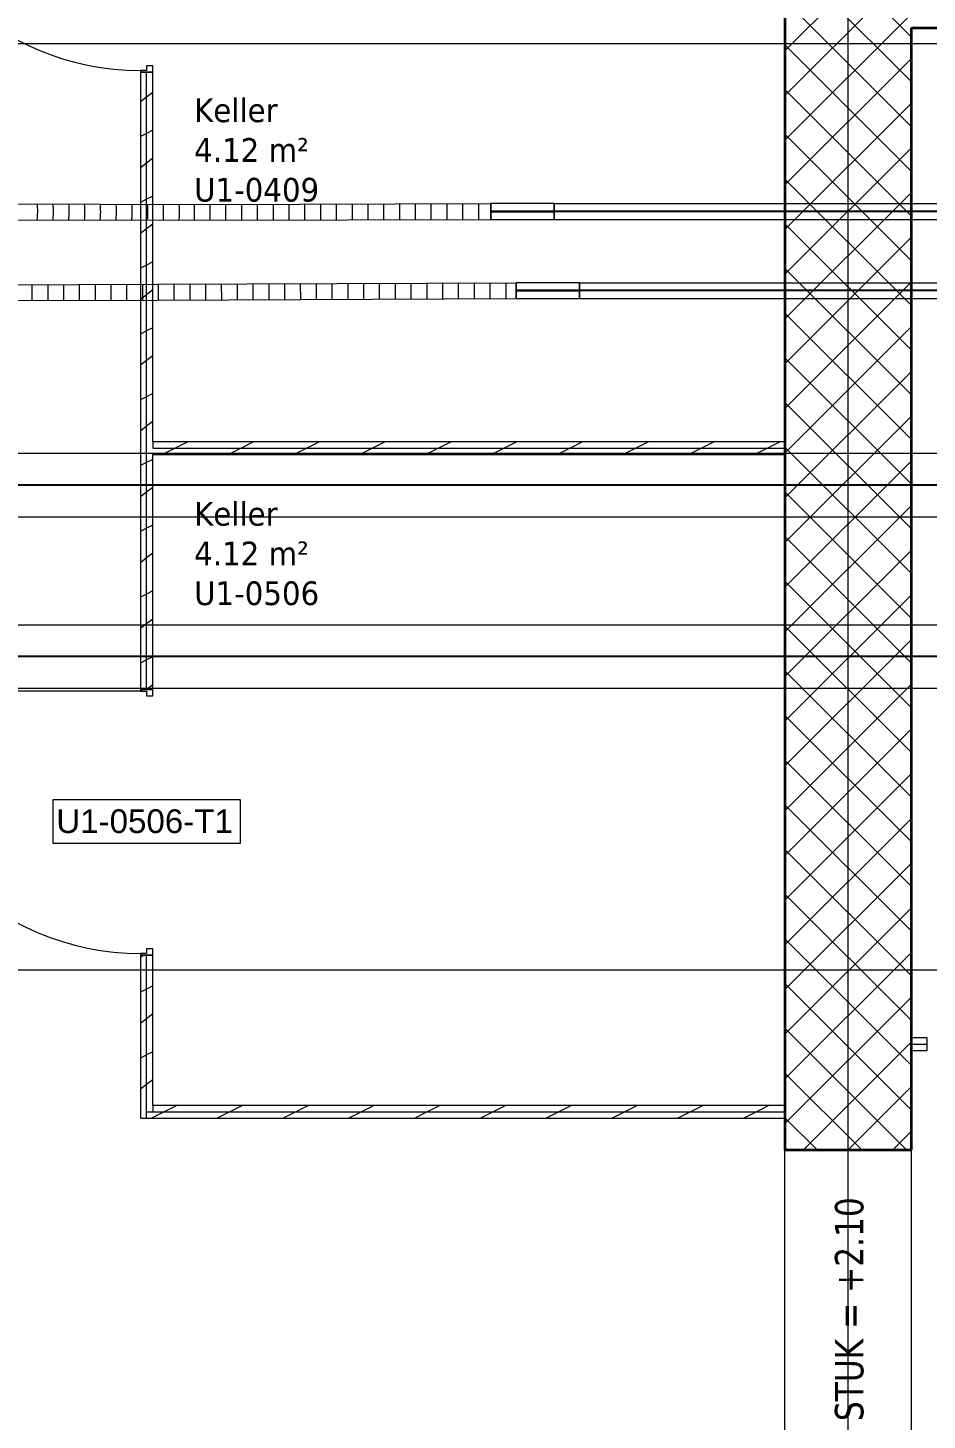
# Model space of a CAD drawing. Extents: x -1907 to 937, y -179 to 966.
# Drawn here: x -244 to -187.1, y 314.7 to 402.8 of the extents above; entities that cross this region are included whole.
import ezdxf
from ezdxf.lldxf.tags import DXFTag

# ---------------------------------------------------------------- set-up
doc = ezdxf.new("R2010")
doc.units = 0
doc.layers.get('0').update_dxf_attribs({"lineweight": 13})
for name, color, linetype, lineweight in [('A-AREA-____-IDEN', 7, 'Continuous', 5), ('A-DETL-____-HDLN', 7, '_Verdeckte Linien_', 9), ('A-DOOR-____-IDEN', 7, 'Continuous', 5), ('A-DOOR-____-OTLN', 7, 'Continuous', 9), ('A-DOOR-FRAM-MCUT', 7, 'Continuous', 9), ('A-DOOR-OPNG-OTLN', 7, 'Continuous', 9), ('A-FLOR-____-OTLN', 7, 'Continuous', 9), ('A-WALL-____-MCUT', 7, 'Continuous', 35), ('A-WALL-____-PATT', 7, 'Continuous', 35), ('A-WALL-FNSH-MCUT', 7, 'Continuous', 35), ('S-GRID-____-OTLN', 7, 'Continuous', 5)]:
    doc.layers.add(name, color=color, linetype=linetype, lineweight=lineweight)
doc.layers.add('EL01_WAN_Röhre Boden', color=7, linetype='Continuous', lineweight=13, true_color=0xff6666)
doc.styles.get("Standard").update_dxf_attribs({"font": 'arial.ttf'})
tags = doc.linetypes.add('_Rasterlinie_', pattern=[0.375, 0.2, -0.05, 0.075, -0.05]).pattern_tags.tags
tags[10:11] = [DXFTag(74, 4), DXFTag(75, 0), DXFTag(340, '0'), DXFTag(46, 1.0), DXFTag(50, 0.0), DXFTag(44, 0.0), DXFTag(45, 0.0)]
tags[8:9] = [DXFTag(74, 4), DXFTag(75, 0), DXFTag(340, '0'), DXFTag(46, 1.0), DXFTag(50, 0.0), DXFTag(44, 0.0), DXFTag(45, 0.0)]
tags[6:7] = [DXFTag(74, 4), DXFTag(75, 0), DXFTag(340, '0'), DXFTag(46, 1.0), DXFTag(50, 0.0), DXFTag(44, 0.0), DXFTag(45, 0.0)]
tags[4:5] = [DXFTag(74, 4), DXFTag(75, 0), DXFTag(340, '0'), DXFTag(46, 1.0), DXFTag(50, 0.0), DXFTag(44, 0.0), DXFTag(45, 0.0)]
tags = doc.linetypes.add('_Verdeckte Linien_', pattern=[0.15, 0.1, -0.05]).pattern_tags.tags
tags[6:7] = [DXFTag(74, 4), DXFTag(75, 0), DXFTag(340, '0'), DXFTag(46, 1.0), DXFTag(50, 0.0), DXFTag(44, 0.0), DXFTag(45, 0.0)]
tags[4:5] = [DXFTag(74, 4), DXFTag(75, 0), DXFTag(340, '0'), DXFTag(46, 1.0), DXFTag(50, 0.0), DXFTag(44, 0.0), DXFTag(45, 0.0)]
tags = doc.linetypes.add('ACAD_ISO03W100', pattern=[30, 12, -18]).pattern_tags.tags
tags[6:7] = [DXFTag(74, 4), DXFTag(75, 0), DXFTag(340, '0'), DXFTag(46, 0.0), DXFTag(50, 0.0), DXFTag(44, 0.0), DXFTag(45, 0.0)]
tags[4:5] = [DXFTag(74, 4), DXFTag(75, 0), DXFTag(340, '0'), DXFTag(46, 0.0), DXFTag(50, 0.0), DXFTag(44, 0.0), DXFTag(45, 0.0)]
tags = doc.linetypes.add('Grundrissdarstellung Sturz', pattern=[0.25, 0.15, -0.05, 0, -0.05]).pattern_tags.tags
tags[10:11] = [DXFTag(74, 4), DXFTag(75, 0), DXFTag(340, '0'), DXFTag(46, 1.0), DXFTag(50, 0.0), DXFTag(44, 0.0), DXFTag(45, 0.0)]
tags[8:9] = [DXFTag(74, 4), DXFTag(75, 0), DXFTag(340, '0'), DXFTag(46, 1.0), DXFTag(50, 0.0), DXFTag(44, 0.0), DXFTag(45, 0.0)]
tags[6:7] = [DXFTag(74, 4), DXFTag(75, 0), DXFTag(340, '0'), DXFTag(46, 1.0), DXFTag(50, 0.0), DXFTag(44, 0.0), DXFTag(45, 0.0)]
tags[4:5] = [DXFTag(74, 4), DXFTag(75, 0), DXFTag(340, '0'), DXFTag(46, 1.0), DXFTag(50, 0.0), DXFTag(44, 0.0), DXFTag(45, 0.0)]
tags = doc.linetypes.add('STRICHPUNKT2', pattern=[12.7, 6.35, -3.175, 0, -3.175]).pattern_tags.tags
tags[10:11] = [DXFTag(74, 4), DXFTag(75, 0), DXFTag(340, '0'), DXFTag(46, 0.0), DXFTag(50, 0.0), DXFTag(44, 0.0), DXFTag(45, 0.0)]
tags[8:9] = [DXFTag(74, 4), DXFTag(75, 0), DXFTag(340, '0'), DXFTag(46, 0.0), DXFTag(50, 0.0), DXFTag(44, 0.0), DXFTag(45, 0.0)]
tags[6:7] = [DXFTag(74, 4), DXFTag(75, 0), DXFTag(340, '0'), DXFTag(46, 0.0), DXFTag(50, 0.0), DXFTag(44, 0.0), DXFTag(45, 0.0)]
tags[4:5] = [DXFTag(74, 4), DXFTag(75, 0), DXFTag(340, '0'), DXFTag(46, 0.0), DXFTag(50, 0.0), DXFTag(44, 0.0), DXFTag(45, 0.0)]

# ---------------------------------------------------------------- blocks, each defined once
blk = doc.blocks.new('Referenz-A0UJ2810XE', base_point=(-1920.131, -159.413))
at = {"layer": 'A-DETL-____-HDLN', "color": 0, "linetype": '_Verdeckte Linien_', "ltscale": 0.13}
blk.add_line((-312.661, 401.75), (-168.061, 401.75), dxfattribs=at)
at = {"layer": 'A-DOOR-____-IDEN', "color": 0, "linetype": 'Continuous', "ltscale": 0.13}
for p, q in [((-242.382, 353.92), (-230.542, 353.92)), ((-242.382, 351.14), (-242.382, 353.92)), ((-230.542, 353.92), (-230.542, 351.14)), ((-230.542, 351.14), (-242.382, 351.14))]:
    blk.add_line(p, q, dxfattribs=at)
at = {"layer": 'A-DOOR-____-OTLN', "color": 0, "linetype": 'Grundrissdarstellung Sturz', "ltscale": 0.13}
for p, q in [((-196.061, 311.75), (-196.061, 331.75)), ((-188.061, 311.75), (-188.061, 331.75))]:
    blk.add_line(p, q, dxfattribs=at)
at = {"layer": 'A-DOOR-FRAM-MCUT', "color": 0, "linetype": 'Continuous', "ltscale": 0.13}
for p, q in [((-236.861, 400.05), (-236.861, 399.95)), ((-236.461, 400.05), (-236.861, 400.05)), ((-236.061, 400.35), (-236.461, 400.35)), ((-236.461, 400.35), (-236.461, 400.05)), ((-236.061, 399.95), (-236.061, 400.35)), ((-236.861, 399.95), (-236.061, 399.95)), ((-236.861, 360.883), (-236.861, 360.783)), ((-236.061, 360.883), (-236.861, 360.883)), ((-236.861, 360.783), (-236.461, 360.783)), ((-236.461, 360.783), (-236.461, 360.483)), ((-236.461, 360.483), (-236.061, 360.483)), ((-236.061, 360.483), (-236.061, 360.883)), ((-236.061, 344.483), (-236.461, 344.483)), ((-236.461, 344.483), (-236.461, 344.183)), ((-236.061, 344.083), (-236.061, 344.483)), ((-236.861, 344.183), (-236.861, 344.083)), ((-236.461, 344.183), (-236.861, 344.183)), ((-236.861, 344.083), (-236.061, 344.083))]:
    blk.add_line(p, q, dxfattribs=at)
at = {"layer": 'A-DOOR-OPNG-OTLN', "color": 0, "linetype": 'Continuous', "ltscale": 0.13}
blk.add_line((-236.861, 360.783), (-253.461, 360.783), dxfattribs=at)
for centre in [(-236.861, 416.65), (-236.861, 360.783)]:
    blk.add_ellipse(centre, major_axis=(-16.6, 0), ratio=1, start_param=0, end_param=1.570796, dxfattribs=at)
at = {"layer": 'A-FLOR-____-OTLN', "color": 0, "linetype": 'Continuous', "ltscale": 0.13}
blk.add_line((-188.061, 311.75), (-188.061, 331.75), dxfattribs=at)
at = {"layer": 'A-WALL-____-MCUT', "color": 0, "linetype": 'Continuous', "ltscale": 0.35}
for p, q in [((-196.061, 421.75), (-196.061, 331.75)), ((-188.061, 331.75), (-188.061, 402.75)), ((-188.061, 402.75), (-60.261, 402.75)), ((-196.061, 331.75), (-188.061, 331.75))]:
    blk.add_line(p, q, dxfattribs=at)
at = {"layer": 'A-WALL-____-MCUT', "color": 0, "linetype": 'Continuous', "lineweight": 9, "ltscale": 0.13}
for p, q in [((-236.461, 360.883), (-236.461, 399.95)), ((-236.061, 376.55), (-236.061, 376.15)), ((-236.061, 376.15), (-196.061, 376.15)), ((-236.461, 333.75), (-236.461, 344.083)), ((-188.061, 338.45), (-187.061, 338.45)), ((-236.461, 334.15), (-196.061, 334.15)), ((-236.061, 334.55), (-236.061, 334.15))]:
    blk.add_line(p, q, dxfattribs=at)
at = {"layer": 'A-WALL-____-PATT', "color": 0, "linetype": 'Continuous', "lineweight": 9, "ltscale": 0.13}
for p, q in [((-188.061, 402.154), (-196.061, 410.154)), ((-196.061, 401.298), (-188.061, 409.298)), ((-188.061, 399.326), (-196.061, 407.326)), ((-196.061, 398.469), (-188.061, 406.469)), ((-188.061, 396.497), (-196.061, 404.497)), ((-196.061, 395.641), (-188.061, 403.641)), ((-188.061, 393.669), (-196.061, 401.669)), ((-196.061, 392.812), (-188.061, 400.812)), ((-236.461, 398.361), (-236.861, 398.061)), ((-236.061, 398.661), (-236.461, 398.361)), ((-188.061, 390.841), (-196.061, 398.841)), ((-196.061, 389.984), (-188.061, 397.984)), ((-236.461, 396.071), (-236.861, 395.871)), ((-236.061, 396.271), (-236.461, 396.071)), ((-188.061, 388.012), (-196.061, 396.012)), ((-196.061, 387.156), (-188.061, 395.156)), ((-236.461, 394.196), (-236.861, 393.896)), ((-236.061, 394.496), (-236.461, 394.196)), ((-188.061, 385.184), (-196.061, 393.184)), ((-236.061, 392.107), (-236.461, 391.907)), ((-196.061, 384.327), (-188.061, 392.327)), ((-236.461, 391.907), (-236.861, 391.707)), ((-236.061, 390.331), (-236.461, 390.031)), ((-188.061, 382.355), (-196.061, 390.355)), ((-236.461, 390.031), (-236.861, 389.731)), ((-196.061, 381.499), (-188.061, 389.499)), ((-236.461, 387.742), (-236.861, 387.542)), ((-236.061, 387.942), (-236.461, 387.742)), ((-188.061, 379.527), (-196.061, 387.527)), ((-236.061, 386.166), (-236.461, 385.866)), ((-196.061, 378.67), (-188.061, 386.67)), ((-236.461, 385.866), (-236.861, 385.566)), ((-188.061, 376.699), (-196.061, 384.699)), ((-236.461, 383.577), (-236.861, 383.377)), ((-236.061, 383.777), (-236.461, 383.577)), ((-196.061, 375.842), (-188.061, 383.842)), ((-236.461, 381.701), (-236.861, 381.401)), ((-236.061, 382.001), (-236.461, 381.701)), ((-188.061, 373.87), (-196.061, 381.87)), ((-196.061, 373.013), (-188.061, 381.013)), ((-236.461, 379.412), (-236.861, 379.212)), ((-236.061, 379.612), (-236.461, 379.412)), ((-188.061, 371.042), (-196.061, 379.042)), ((-196.061, 370.185), (-188.061, 378.185)), ((-236.461, 377.536), (-236.861, 377.236)), ((-236.061, 377.836), (-236.461, 377.536)), ((-233.855, 376.55), (-234.655, 376.15)), ((-229.69, 376.55), (-230.49, 376.15)), ((-225.525, 376.55), (-226.325, 376.15)), ((-221.36, 376.55), (-222.16, 376.15)), ((-217.196, 376.55), (-217.996, 376.15)), ((-213.031, 376.55), (-213.831, 376.15)), ((-208.866, 376.55), (-209.666, 376.15)), ((-204.701, 376.55), (-205.501, 376.15)), ((-200.536, 376.55), (-201.336, 376.15)), ((-196.371, 376.55), (-197.171, 376.15)), ((-188.061, 368.213), (-196.061, 376.213)), ((-236.061, 375.447), (-236.461, 375.247)), ((-234.655, 376.15), (-235.455, 375.75)), ((-230.49, 376.15), (-231.29, 375.75)), ((-226.325, 376.15), (-227.125, 375.75)), ((-222.16, 376.15), (-222.96, 375.75)), ((-217.996, 376.15), (-218.796, 375.75)), ((-213.831, 376.15), (-214.631, 375.75)), ((-209.666, 376.15), (-210.466, 375.75)), ((-205.501, 376.15), (-206.301, 375.75)), ((-201.336, 376.15), (-202.136, 375.75)), ((-197.171, 376.15), (-197.971, 375.75)), ((-196.061, 367.357), (-188.061, 375.357)), ((-236.461, 375.247), (-236.861, 375.047)), ((-236.061, 373.671), (-236.461, 373.371)), ((-236.461, 373.371), (-236.861, 373.071)), ((-188.061, 365.385), (-196.061, 373.385)), ((-196.061, 364.528), (-188.061, 372.528)), ((-236.461, 371.082), (-236.861, 370.882)), ((-236.061, 371.282), (-236.461, 371.082)), ((-188.061, 362.556), (-196.061, 370.556)), ((-236.461, 369.206), (-236.861, 368.906)), ((-236.061, 369.506), (-236.461, 369.206)), ((-196.061, 361.7), (-188.061, 369.7)), ((-188.061, 359.728), (-196.061, 367.728)), ((-236.461, 366.917), (-236.861, 366.717)), ((-236.061, 367.117), (-236.461, 366.917)), ((-196.061, 358.871), (-188.061, 366.871)), ((-236.461, 365.041), (-236.861, 364.741)), ((-236.061, 365.341), (-236.461, 365.041)), ((-188.061, 356.9), (-196.061, 364.9)), ((-196.061, 356.043), (-188.061, 364.043)), ((-236.461, 362.752), (-236.861, 362.552)), ((-236.061, 362.952), (-236.461, 362.752)), ((-188.061, 354.071), (-196.061, 362.071)), ((-196.061, 353.214), (-188.061, 361.214)), ((-236.061, 361.176), (-236.451, 360.883)), ((-188.061, 351.243), (-196.061, 359.243)), ((-196.061, 350.386), (-188.061, 358.386)), ((-188.061, 348.414), (-196.061, 356.414)), ((-196.061, 347.558), (-188.061, 355.558)), ((-188.061, 345.586), (-196.061, 353.586)), ((-196.061, 344.729), (-188.061, 352.729)), ((-188.061, 342.757), (-196.061, 350.757)), ((-196.061, 341.901), (-188.061, 349.901)), ((-188.061, 339.929), (-196.061, 347.929)), ((-196.061, 339.072), (-188.061, 347.072)), ((-188.061, 337.101), (-196.061, 345.101)), ((-236.638, 344.083), (-236.861, 343.916)), ((-196.061, 336.244), (-188.061, 344.244)), ((-236.461, 341.928), (-236.861, 341.728)), ((-236.061, 342.128), (-236.461, 341.928)), ((-188.061, 334.272), (-196.061, 342.272)), ((-196.061, 333.415), (-188.061, 341.415)), ((-236.061, 340.351), (-236.461, 340.051)), ((-236.461, 340.051), (-236.861, 339.751)), ((-188.368, 331.75), (-196.061, 339.444)), ((-194.898, 331.75), (-188.061, 338.587)), ((-236.461, 337.763), (-236.861, 337.563)), ((-236.061, 337.963), (-236.461, 337.763)), ((-191.196, 331.75), (-196.061, 336.615)), ((-236.461, 335.886), (-236.861, 335.586)), ((-236.061, 336.186), (-236.461, 335.886)), ((-192.07, 331.75), (-188.061, 335.759)), ((-235.357, 334.15), (-236.157, 333.75)), ((-234.557, 334.55), (-235.357, 334.15)), ((-231.192, 334.15), (-231.992, 333.75)), ((-230.392, 334.55), (-231.192, 334.15)), ((-227.027, 334.15), (-227.827, 333.75)), ((-226.227, 334.55), (-227.027, 334.15)), ((-222.862, 334.15), (-223.662, 333.75)), ((-222.062, 334.55), (-222.862, 334.15)), ((-218.698, 334.15), (-219.498, 333.75)), ((-217.898, 334.55), (-218.698, 334.15)), ((-214.533, 334.15), (-215.333, 333.75)), ((-213.733, 334.55), (-214.533, 334.15)), ((-210.368, 334.15), (-211.168, 333.75)), ((-209.568, 334.55), (-210.368, 334.15)), ((-206.203, 334.15), (-207.003, 333.75)), ((-205.403, 334.55), (-206.203, 334.15)), ((-202.038, 334.15), (-202.838, 333.75)), ((-201.238, 334.55), (-202.038, 334.15)), ((-197.873, 334.15), (-198.673, 333.75)), ((-197.073, 334.55), (-197.873, 334.15)), ((-194.025, 331.75), (-196.061, 333.787)), ((-189.241, 331.75), (-188.061, 332.93))]:
    blk.add_line(p, q, dxfattribs=at)
at = {"layer": 'A-WALL-FNSH-MCUT', "color": 0, "linetype": 'Continuous', "lineweight": 9, "ltscale": 0.13}
for p, q in [((-236.861, 399.95), (-236.861, 360.883)), ((-236.061, 399.95), (-236.861, 399.95)), ((-236.061, 376.55), (-236.061, 399.95)), ((-196.061, 376.55), (-236.061, 376.55)), ((-236.061, 360.883), (-236.061, 375.75)), ((-236.061, 375.75), (-196.061, 375.75)), ((-236.861, 360.883), (-236.061, 360.883)), ((-236.861, 344.083), (-236.861, 333.75)), ((-236.061, 344.083), (-236.861, 344.083)), ((-236.061, 334.55), (-236.061, 344.083)), ((-187.061, 338.85), (-188.061, 338.85)), ((-187.061, 338.05), (-187.061, 338.85)), ((-188.061, 338.05), (-187.061, 338.05)), ((-196.061, 334.55), (-236.061, 334.55)), ((-236.861, 333.75), (-196.061, 333.75))]:
    blk.add_line(p, q, dxfattribs=at)
at = {"layer": 'S-GRID-____-OTLN', "color": 0, "linetype": '_Rasterlinie_', "ltscale": 0.13}
for p, q in [((-192.061, 186.65), (-192.061, 950.472)), ((-942.69, 343.15), (300.929, 343.15))]:
    blk.add_line(p, q, dxfattribs=at)
at = {"layer": 'A-AREA-____-IDEN', "color": 0, "linetype": 'Continuous', "ltscale": 0.13, "char_height": 1.5, "attachment_point": 1}
for s, insert in [('{\\W0.9;\\fVerdana;Keller}', (-233.456, 398.285)), ('{\\W0.9;\\fVerdana;4.12 m²}', (-233.456, 395.771)), ('{\\W0.9;\\fVerdana;U1-0409}', (-233.456, 393.258)), ('{\\W0.9;\\fVerdana;Keller}', (-233.456, 372.752)), ('{\\W0.9;\\fVerdana;4.12 m²}', (-233.456, 370.238)), ('{\\W0.9;\\fVerdana;U1-0506}', (-233.456, 367.725))]:
    blk.add_mtext(s, dxfattribs=dict(at, insert=insert))
at = {"layer": 'A-DOOR-____-IDEN', "color": 0, "linetype": 'Continuous', "ltscale": 0.13, "insert": (-242.182, 353.301), "char_height": 1.5, "attachment_point": 1}
blk.add_mtext('{\\fArial;U1-0506-T1}', dxfattribs=at)
at = {"layer": 'A-DOOR-____-IDEN', "color": 0, "linetype": 'Continuous', "ltscale": 0.13, "insert": (-192.9, 314.591), "char_height": 1.8, "attachment_point": 1, "rotation": 90}
blk.add_mtext('{\\W0.8;\\fVerdana;STUK = +2.10}', dxfattribs=at)
blk = doc.blocks.new('Wickelfalzrohr-A0UJ282IXE', base_point=(-214.674, 390.625))
at = {"color": 0, "linetype": 'ByBlock', "lineweight": -2, "ltscale": 0.13}
for p, q in [((-210.674, 391.625), (-214.674, 391.625)), ((-214.674, 391.332), (-214.674, 391.625)), ((-214.674, 390.918), (-214.674, 391.332)), ((-210.674, 391.332), (-210.674, 391.625)), ((-210.674, 390.918), (-210.674, 391.332)), ((-214.674, 390.625), (-214.674, 390.918)), ((-214.674, 390.625), (-210.674, 390.625)), ((-210.674, 390.625), (-210.674, 390.918))]:
    blk.add_line(p, q, dxfattribs=at)
at = {"color": 0, "linetype": 'STRICHPUNKT2', "lineweight": 25, "ltscale": 0.25}
blk.add_line((-214.674, 391.125), (-210.674, 391.125), dxfattribs=at)
blk = doc.blocks.new('Wickelfalzrohr-A0UJ2848XE', base_point=(-213.064, 385.625))
at = {"color": 0, "linetype": 'ByBlock', "lineweight": -2, "ltscale": 0.13}
for p, q in [((-209.064, 386.625), (-213.064, 386.625)), ((-213.064, 386.625), (-213.064, 386.332)), ((-213.064, 386.332), (-213.064, 385.918)), ((-213.064, 385.918), (-213.064, 385.625)), ((-209.064, 386.625), (-209.064, 386.332)), ((-209.064, 386.332), (-209.064, 385.918)), ((-209.064, 385.918), (-209.064, 385.625)), ((-213.064, 385.625), (-209.064, 385.625))]:
    blk.add_line(p, q, dxfattribs=at)
at = {"color": 0, "linetype": 'STRICHPUNKT2', "lineweight": 25, "ltscale": 0.25}
blk.add_line((-209.064, 386.125), (-213.064, 386.125), dxfattribs=at)
blk = doc.blocks.new('Flexrohr-A0UJ285QXE', base_point=(-461.423, 380.052))
at = {"color": 0, "linetype": 'ByBlock', "lineweight": -2, "ltscale": 0.13}
for p, q in [((-251.035, 391.619), (-232.843, 391.578)), ((-233.438, 390.61), (-233.438, 391.55)), ((-232.843, 391.578), (-214.674, 391.625)), ((-232.439, 390.61), (-232.439, 391.55)), ((-231.44, 390.612), (-231.44, 391.552)), ((-230.44, 390.615), (-230.44, 391.555)), ((-229.44, 390.617), (-229.44, 391.557)), ((-228.441, 390.62), (-228.441, 391.56)), ((-227.441, 390.622), (-227.441, 391.562)), ((-226.442, 390.625), (-226.442, 391.565)), ((-225.442, 390.627), (-225.442, 391.567)), ((-224.442, 390.63), (-224.442, 391.57)), ((-223.443, 390.633), (-223.443, 391.573)), ((-222.443, 390.635), (-222.443, 391.575)), ((-221.443, 390.638), (-221.444, 391.578)), ((-220.444, 390.64), (-220.444, 391.58)), ((-219.444, 390.643), (-219.444, 391.583)), ((-218.445, 390.645), (-218.445, 391.585)), ((-217.445, 390.648), (-217.445, 391.588)), ((-216.445, 390.651), (-216.445, 391.591)), ((-215.446, 390.653), (-215.446, 391.593)), ((-214.674, 390.625), (-214.674, 391.625)), ((-251.048, 390.62), (-232.843, 390.579)), ((-232.843, 390.579), (-214.674, 390.625))]:
    blk.add_line(p, q, dxfattribs=at)
at = {"color": 0, "linetype": 'ByBlock', "lineweight": -2, "ltscale": 0.13, "extrusion": (0, 0, -1)}
for centre, major_axis, ratio in [((-243.413, 391.102), (-0.003, -0.5), 0.067578), ((-242.416, 391.1), (-0.003, -0.5), 0.065805), ((-241.418, 391.098), (-0.003, -0.5), 0.064031), ((-240.421, 391.096), (-0.002, -0.5), 0.062257), ((-239.423, 391.093), (-0.002, -0.5), 0.060482), ((-238.425, 391.091), (-0.002, -0.5), 0.058708), ((-237.428, 391.089), (-0.001, -0.5), 0.056933), ((-236.43, 391.087), (-0.001, -0.5), 0.055158), ((-235.433, 391.084), (-0.001, -0.5), 0.053383), ((-234.435, 391.082), (0, -0.5), 0.051608)]:
    blk.add_ellipse(centre, major_axis=major_axis, ratio=ratio, start_param=3.489759, end_param=5.935019, dxfattribs=at)
blk = doc.blocks.new('Wickelfalzrohr-A0UJ286KXE', base_point=(-210.674, 390.625))
at = {"color": 0, "linetype": 'ByBlock', "lineweight": -2, "ltscale": 0.13}
for p, q in [((-210.674, 391.625), (-90.674, 391.625)), ((-210.674, 390.625), (-90.674, 390.625))]:
    blk.add_line(p, q, dxfattribs=at)
at = {"color": 0, "linetype": 'STRICHPUNKT2', "lineweight": 25, "ltscale": 0.25}
blk.add_line((-90.674, 391.125), (-210.674, 391.125), dxfattribs=at)
at = {"color": 0, "linetype": 'ByBlock', "lineweight": -2, "ltscale": 0.13, "extrusion": (0, 0, -1)}
for centre in [(-210.674, 391.125), (-90.674, 391.125)]:
    blk.add_ellipse(centre, major_axis=(0, 0.5), ratio=0.000433, dxfattribs=at)
blk = doc.blocks.new('Wickelfalzrohr-A0UJ2870XE', base_point=(-209.064, 385.625))
at = {"color": 0, "linetype": 'ByBlock', "lineweight": -2, "ltscale": 0.13}
for p, q in [((-209.064, 386.625), (-89.064, 386.625)), ((-209.064, 385.625), (-89.064, 385.625))]:
    blk.add_line(p, q, dxfattribs=at)
at = {"color": 0, "linetype": 'STRICHPUNKT2', "lineweight": 25, "ltscale": 0.25}
blk.add_line((-89.064, 386.125), (-209.064, 386.125), dxfattribs=at)
at = {"color": 0, "linetype": 'ByBlock', "lineweight": -2, "ltscale": 0.13, "extrusion": (0, 0, -1)}
for centre in [(-209.064, 386.125), (-89.064, 386.125)]:
    blk.add_ellipse(centre, major_axis=(0, 0.5), ratio=0.000433, dxfattribs=at)
blk = doc.blocks.new('Wickelfalzrohr-A0UJ28AGXE', base_point=(-263.186, 360.963))
at = {"color": 0, "linetype": 'ByBlock', "lineweight": -2, "ltscale": 0.13}
for p, q in [((-143.186, 364.963), (-263.186, 364.963)), ((-263.186, 364.963), (-263.186, 363.792)), ((-143.186, 364.963), (-143.186, 363.792)), ((-263.186, 363.792), (-263.186, 362.135)), ((-143.186, 363.792), (-143.186, 362.135)), ((-263.186, 362.135), (-263.186, 360.963)), ((-143.186, 362.135), (-143.186, 360.963)), ((-263.186, 360.963), (-143.186, 360.963))]:
    blk.add_line(p, q, dxfattribs=at)
at = {"color": 0, "linetype": 'STRICHPUNKT2', "lineweight": 25, "ltscale": 0.25}
blk.add_line((-143.186, 362.963), (-263.186, 362.963), dxfattribs=at)
blk = doc.blocks.new('Wickelfalzrohr-A0UJ28EMXE', base_point=(-262.437, 371.813))
at = {"color": 0, "linetype": 'ByBlock', "lineweight": -2, "ltscale": 0.13}
for p, q in [((-142.437, 375.813), (-262.437, 375.813)), ((-262.437, 375.813), (-262.437, 374.641)), ((-142.437, 375.813), (-142.437, 374.641)), ((-262.437, 374.641), (-262.437, 372.984)), ((-142.437, 374.641), (-142.437, 372.984)), ((-262.437, 372.984), (-262.437, 371.813)), ((-142.437, 372.984), (-142.437, 371.813)), ((-262.437, 371.813), (-142.437, 371.813))]:
    blk.add_line(p, q, dxfattribs=at)
at = {"color": 0, "linetype": 'STRICHPUNKT2', "lineweight": 25, "ltscale": 0.25}
blk.add_line((-142.437, 373.813), (-262.437, 373.813), dxfattribs=at)
blk = doc.blocks.new('Wickelfalzrohr-A0UJ28F2XE', base_point=(-213.064, 385.625))
at = {"color": 0, "linetype": 'ByBlock', "lineweight": -2, "ltscale": 0.13}
for p, q in [((-209.064, 386.625), (-213.064, 386.625)), ((-213.064, 386.332), (-213.064, 386.625)), ((-213.064, 385.918), (-213.064, 386.332)), ((-213.064, 385.625), (-213.064, 385.918)), ((-209.064, 386.332), (-209.064, 386.625)), ((-209.064, 385.918), (-209.064, 386.332)), ((-209.064, 385.625), (-209.064, 385.918)), ((-213.064, 385.625), (-209.064, 385.625))]:
    blk.add_line(p, q, dxfattribs=at)
at = {"color": 0, "linetype": 'STRICHPUNKT2', "lineweight": 25, "ltscale": 0.25}
blk.add_line((-213.064, 386.125), (-209.064, 386.125), dxfattribs=at)
blk = doc.blocks.new('Flexrohr-A0UJ28G8XE', base_point=(-459.887, 380.052))
at = {"color": 0, "linetype": 'ByBlock', "lineweight": -2, "ltscale": 0.13}
for p, q in [((-258.381, 386.457), (-235.795, 386.522)), ((-243.702, 385.529), (-243.702, 386.469)), ((-242.703, 385.532), (-242.704, 386.472)), ((-241.704, 385.535), (-241.705, 386.475)), ((-240.705, 385.538), (-240.706, 386.478)), ((-239.706, 385.541), (-239.708, 386.481)), ((-238.707, 385.544), (-238.709, 386.484)), ((-237.708, 385.547), (-237.711, 386.487)), ((-236.709, 385.55), (-236.712, 386.49)), ((-235.795, 386.522), (-213.064, 386.625)), ((-235.71, 385.553), (-235.714, 386.493)), ((-234.71, 385.557), (-234.714, 386.497)), ((-233.711, 385.562), (-233.714, 386.502)), ((-232.711, 385.566), (-232.714, 386.506)), ((-231.711, 385.571), (-231.714, 386.511)), ((-230.712, 385.575), (-230.714, 386.515)), ((-229.712, 385.58), (-229.714, 386.52)), ((-228.712, 385.584), (-228.715, 386.524)), ((-227.712, 385.589), (-227.715, 386.529)), ((-226.713, 385.593), (-226.715, 386.533)), ((-225.713, 385.598), (-225.715, 386.538)), ((-224.713, 385.603), (-224.715, 386.543)), ((-223.714, 385.607), (-223.715, 386.547)), ((-222.714, 385.612), (-222.715, 386.552)), ((-221.714, 385.616), (-221.715, 386.556)), ((-220.714, 385.621), (-220.716, 386.561)), ((-219.715, 385.625), (-219.716, 386.565)), ((-218.715, 385.63), (-218.716, 386.57)), ((-217.715, 385.634), (-217.716, 386.574)), ((-216.715, 385.639), (-216.716, 386.579)), ((-215.716, 385.643), (-215.716, 386.583)), ((-214.716, 385.648), (-214.716, 386.588)), ((-213.716, 385.652), (-213.716, 386.592)), ((-213.064, 385.625), (-213.064, 386.625)), ((-258.388, 385.457), (-235.792, 385.523)), ((-235.792, 385.523), (-213.064, 385.625))]:
    blk.add_line(p, q, dxfattribs=at)
blk = doc.blocks.new('Wickelfalzrohr-A0UJ28GOXE', base_point=(-214.674, 390.625))
at = {"color": 0, "linetype": 'ByBlock', "lineweight": -2, "ltscale": 0.13}
for p, q in [((-210.674, 391.625), (-214.674, 391.625)), ((-214.674, 391.625), (-214.674, 391.332)), ((-214.674, 391.332), (-214.674, 390.918)), ((-210.674, 391.625), (-210.674, 391.332)), ((-210.674, 391.332), (-210.674, 390.918)), ((-214.674, 390.918), (-214.674, 390.625)), ((-214.674, 390.625), (-210.674, 390.625)), ((-210.674, 390.918), (-210.674, 390.625))]:
    blk.add_line(p, q, dxfattribs=at)
at = {"color": 0, "linetype": 'STRICHPUNKT2', "lineweight": 25, "ltscale": 0.25}
blk.add_line((-210.674, 391.125), (-214.674, 391.125), dxfattribs=at)

msp = doc.modelspace()

# ---------------------------------------------------------------- block references
at = {"color": 9, "lineweight": 25, "ltscale": 0.25, "true_color": 0xc0c0c0}
msp.add_blockref('Referenz-A0UJ2810XE', (-1920.131, -159.413), dxfattribs=at)
at = {"layer": 'EL01_WAN_Röhre Boden', "color": 6, "linetype": 'ACAD_ISO03W100', "ltscale": 1.3, "true_color": 0xff00ff}
for name, p in [('Flexrohr-A0UJ285QXE', (-461.423, 380.052)), ('Flexrohr-A0UJ28G8XE', (-459.887, 380.052)), ('Wickelfalzrohr-A0UJ282IXE', (-214.674, 390.625)), ('Wickelfalzrohr-A0UJ28GOXE', (-214.674, 390.625)), ('Wickelfalzrohr-A0UJ2848XE', (-213.064, 385.625)), ('Wickelfalzrohr-A0UJ28F2XE', (-213.064, 385.625))]:
    msp.add_blockref(name, p, dxfattribs=at)
at = {"layer": 'EL01_WAN_Röhre Boden', "color": 6, "linetype": 'ACAD_ISO03W100', "ltscale": 0.13, "true_color": 0xff00ff}
for name, p in [('Wickelfalzrohr-A0UJ286KXE', (-210.674, 390.625)), ('Wickelfalzrohr-A0UJ2870XE', (-209.064, 385.625))]:
    msp.add_blockref(name, p, dxfattribs=at)
at = {"layer": 'EL01_WAN_Röhre Boden', "color": 94, "linetype": 'ACAD_ISO03W100', "ltscale": 0.13, "true_color": 0x009900}
msp.add_blockref('Wickelfalzrohr-A0UJ28EMXE', (-262.437, 371.813), dxfattribs=at)
at = {"layer": 'EL01_WAN_Röhre Boden', "color": 1, "linetype": 'ACAD_ISO03W100', "ltscale": 0.13, "true_color": 0xff0000}
msp.add_blockref('Wickelfalzrohr-A0UJ28AGXE', (-263.186, 360.963), dxfattribs=at)

doc.saveas('drawing.dxf')
